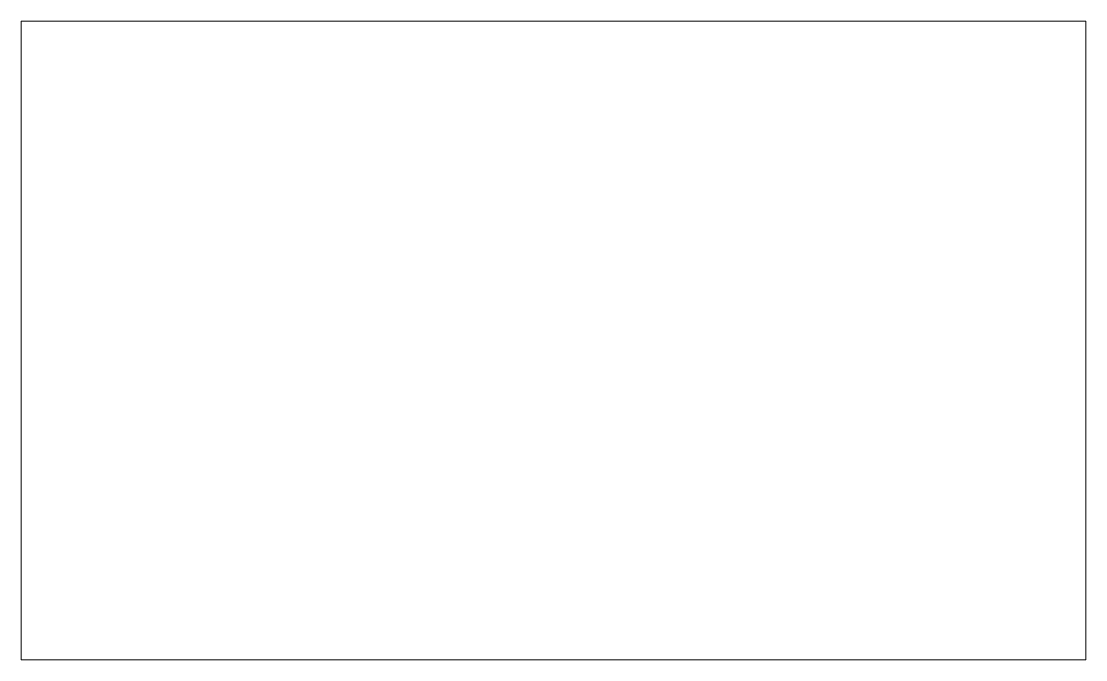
# Model space of a CAD drawing. Header units: millimetres. Extents: x 0 to 5000, y 0 to 3000.
import ezdxf

# ---------------------------------------------------------------- set-up
doc = ezdxf.new("R2010")
doc.units = ezdxf.units.MM
doc.header["$LTSCALE"] = 50
doc.layers.add('None', color=7, linetype='Continuous', lineweight=5)

# ---------------------------------------------------------------- blocks, each defined once
blk = doc.blocks.new('hardscape-a')
at = {"color": 255, "linetype": 'Continuous', "lineweight": 5, "transparency": 33554687}
blk.add_wipeout([(0, 0), (5000, 0), (5000, 3000), (0, 3000)], dxfattribs=at).dxf.layer = 'None'
at = {"layer": 'None', "color": 7, "linetype": 'Continuous', "lineweight": 5, "transparency": 33554687, "flags": 128}
blk.add_lwpolyline([(0, 0), (5000, 0), (5000, 3000), (0, 3000)], close=True, dxfattribs=at)
at = {"layer": 'None', "color": 0, "flags": 1}
for tag in ['IFC_UUID', 'instanceID']:
    blk.add_attdef(tag, (0, 0), '', height=0.18, dxfattribs=at)

msp = doc.modelspace()

# ---------------------------------------------------------------- block references
at = {"layer": 'None', "color": 7, "transparency": 33554687}
msp.add_blockref('hardscape-a', (0, 0), dxfattribs=at)

doc.saveas('drawing.dxf')
